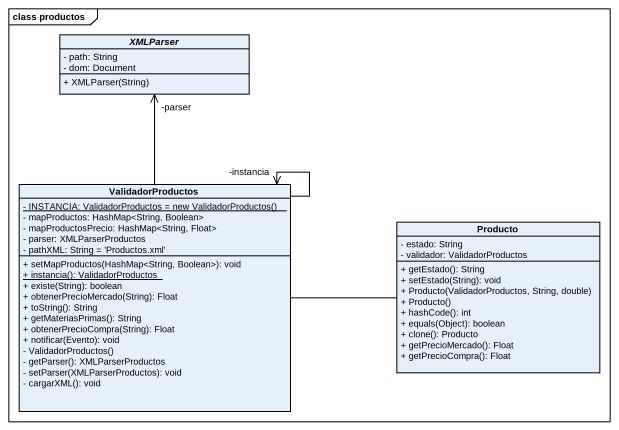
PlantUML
@startuml
mainframe class productos
hide circle
hide empty members
skinparam classAttributeIconSize 0
abstract class XMLParser {
  - path: String
  - dom: Document
  + XMLParser(String)
}
class ValidadorProductos {
  {static} {field} - INSTANCIA: ValidadorProductos = new ValidadorProductos()
  - mapProductos: HashMap<String, Boolean>
  - mapProductosPrecio: HashMap<String, Float>
  - parser: XMLParserProductos
  - pathXML: String = 'Productos.xml'
  + setMapProductos(HashMap<String, Boolean>): void
  {static} + instancia(): ValidadorProductos
  + existe(String): boolean
  + obtenerPrecioMercado(String): Float
  + toString(): String
  + getMateriasPrimas(): String
  + obtenerPrecioCompra(String): Float
  + notificar(Evento): void
  - ValidadorProductos()
  - getParser(): XMLParserProductos
  - setParser(XMLParserProductos): void
  - cargarXML(): void
}
class Producto {
  - estado: String
  - validador: ValidadorProductos
  + getEstado(): String
  + setEstado(String): void
  + Producto(ValidadorProductos, String, double)
  + Producto()
  + hashCode(): int
  + equals(Object): boolean
  + clone(): Producto
  + getPrecioMercado(): Float
  + getPrecioCompra(): Float
}
ValidadorProductos -up-> "-parser" XMLParser
ValidadorProductos --> "-instancia" ValidadorProductos
Producto -left- ValidadorProductos
@enduml
